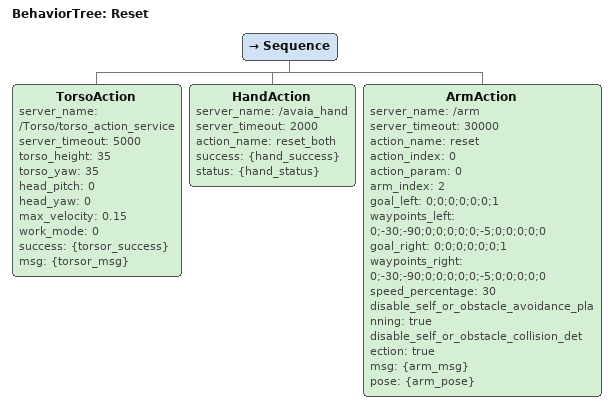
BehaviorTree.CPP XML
<?xml version="1.0" encoding="UTF-8"?>
<root BTCPP_format="4">
  <BehaviorTree ID="Reset">
    <Sequence>
      <TorsoAction server_name="/Torso/torso_action_service"
                   server_timeout="5000"
                   torso_height="35"
                   torso_yaw="35"
                   head_pitch="0"
                   head_yaw="0"
                   max_velocity="0.15"
                   work_mode="0"
                   success="{torsor_success}"
                   msg="{torsor_msg}"/>
      <HandAction server_name="/avaia_hand"
                  server_timeout="2000"
                  action_name="reset_both"
                  success="{hand_success}"
                  status="{hand_status}"/>
      <ArmAction server_name="/arm"
                 server_timeout="30000"
                 action_name="reset"
                 action_index="0"
                 action_param="0"
                 arm_index="2"
                 goal_left="0;0;0;0;0;0;1"
                 waypoints_left="0;-30;-90;0;0;0;0;0;-5;0;0;0;0;0"
                 goal_right="0;0;0;0;0;0;1"
                 waypoints_right="0;-30;-90;0;0;0;0;0;-5;0;0;0;0;0"
                 speed_percentage="30"
                  disable_self_or_obstacle_avoidance_planning="true"
                disable_self_or_obstacle_collision_detection="true"
                 msg="{arm_msg}"
                 pose="{arm_pose}"/>
    </Sequence>
  </BehaviorTree>
</root>
